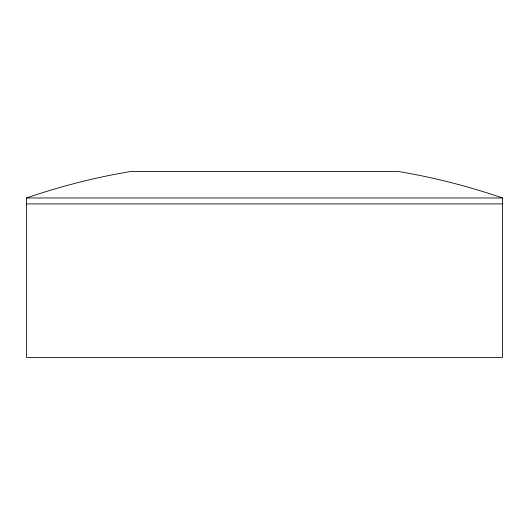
<?xml version="1.0" encoding="UTF-8"?>
<svg xmlns="http://www.w3.org/2000/svg" width="529" height="529" viewBox="0 0 529 529"><rect width="100%" height="100%" fill="white"/><g stroke="black" fill="none" stroke-linecap="round" stroke-linejoin="round"><path stroke-width="0.79" d="M26.45 197.972C60.233 186.446 94.903 177.44 130.127 171.588L398.873 171.588C434.097 177.44 468.767 186.446 502.55 197.972L502.55 357.412L26.45 357.412L26.45 197.972L502.55 197.972M26.45 203.916L502.55 203.916"/></g></svg>
